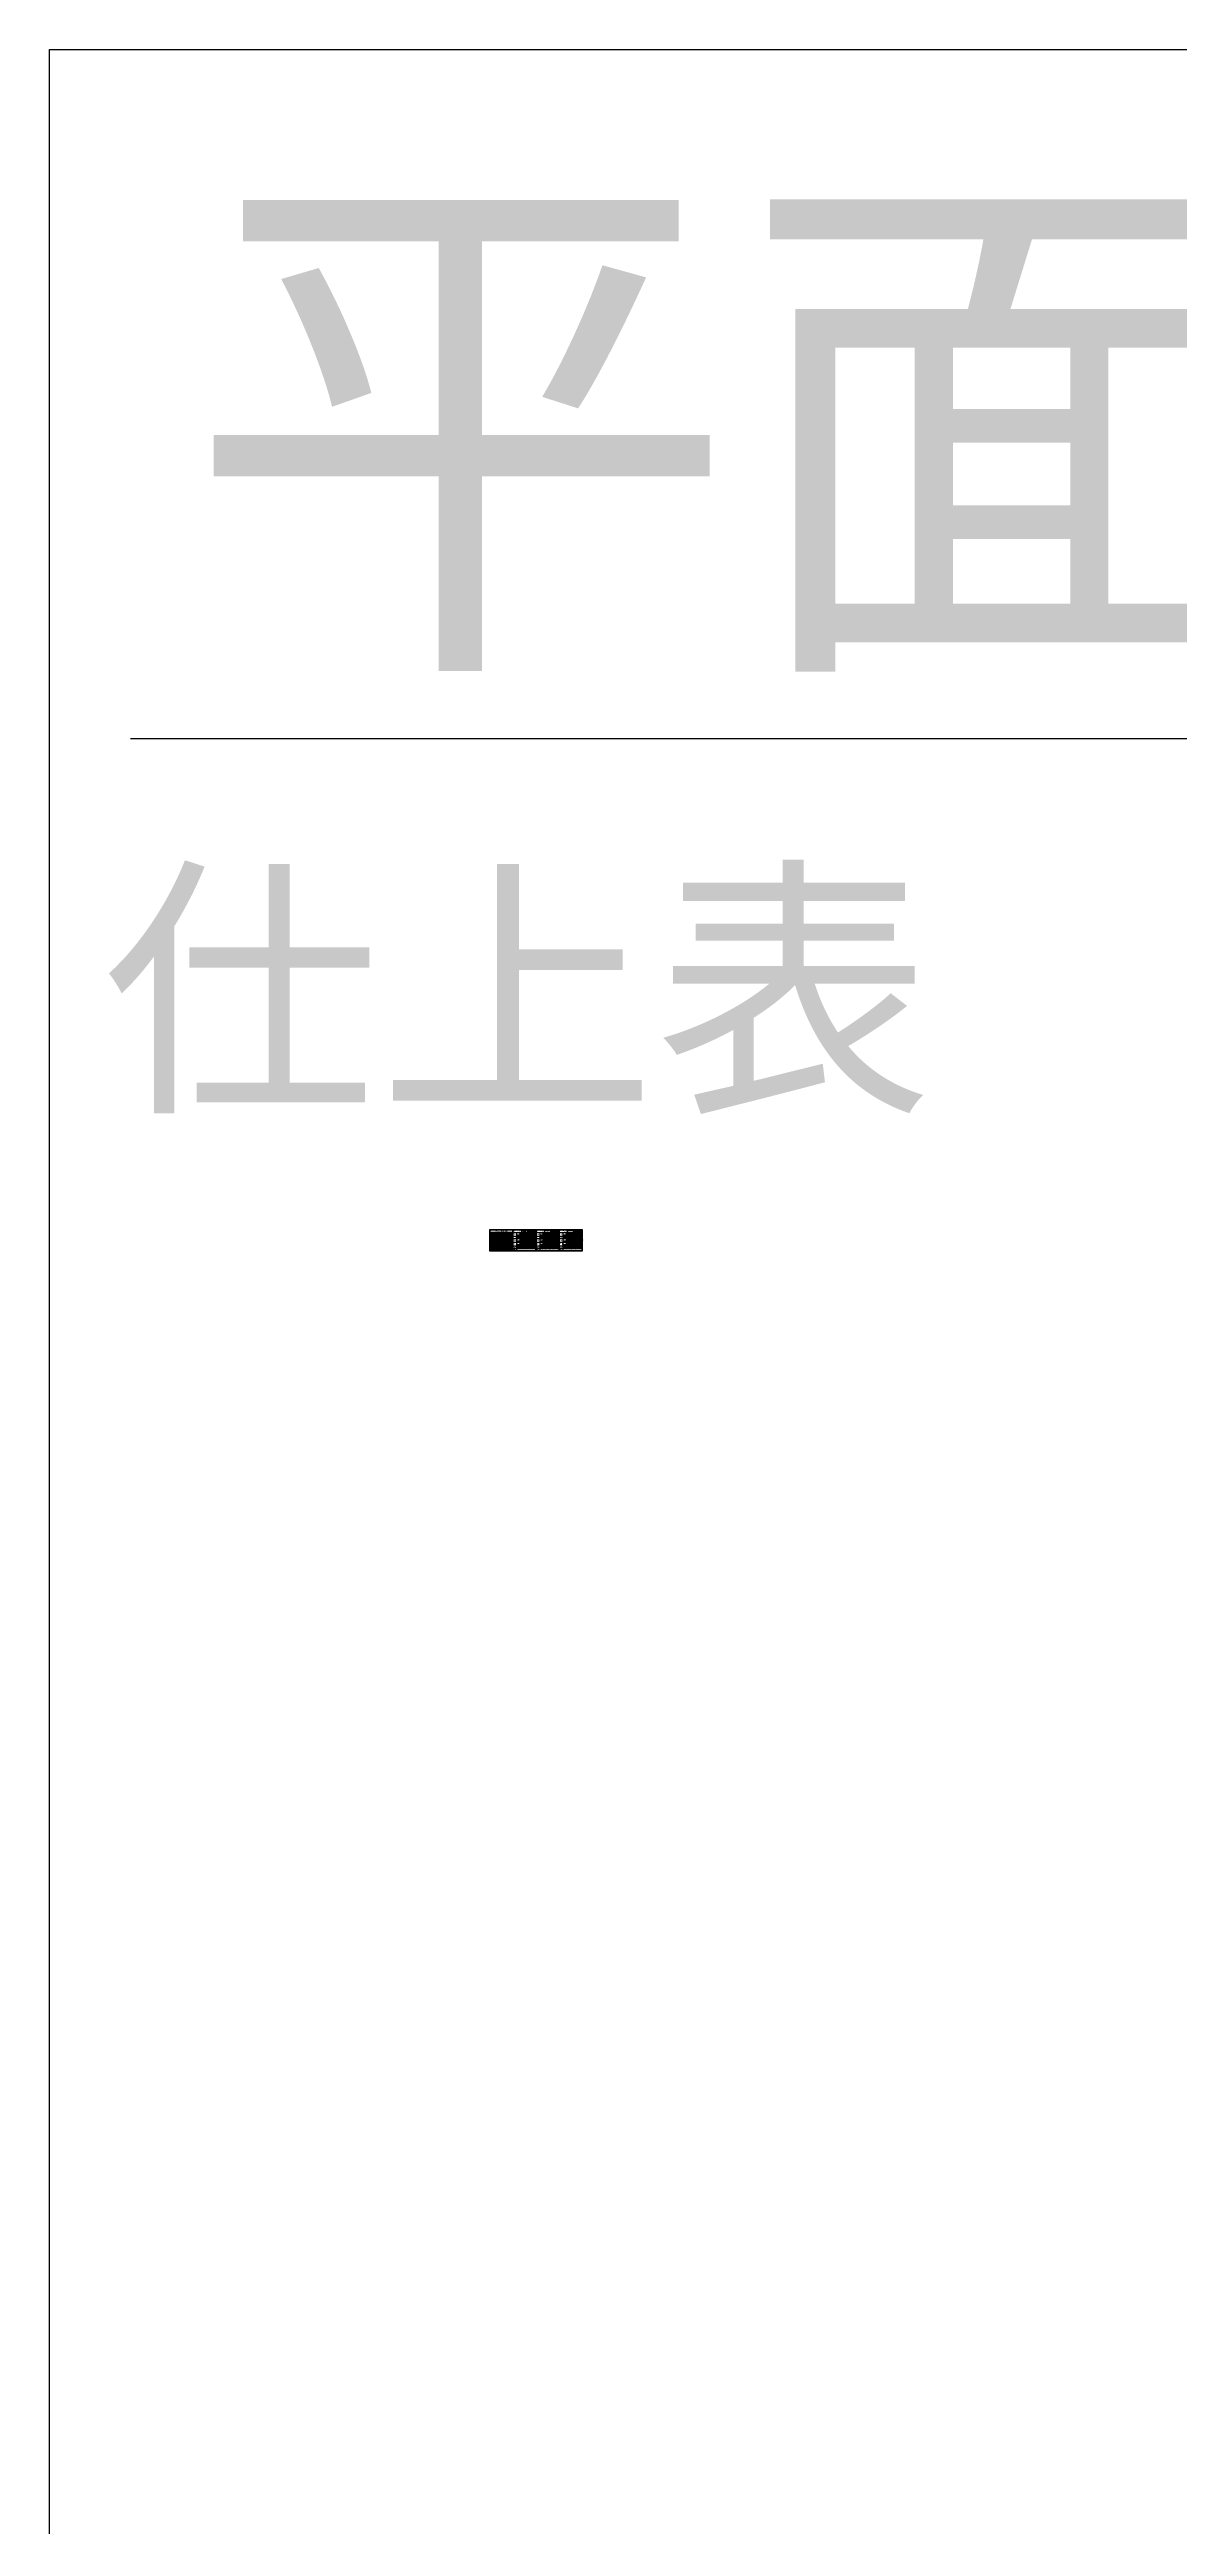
# Model space of a CAD drawing. Header units: millimetres. Extents: x -67913 to 128525, y -54442 to 63422.
# Drawn here: x -67913 to -65126, y -36110 to -30000 of the extents above; entities that cross this region are included whole.
import ezdxf
from ezdxf.enums import TextEntityAlignment as Align

# ---------------------------------------------------------------- set-up
doc = ezdxf.new("R2010")
doc.units = ezdxf.units.MM
doc.header["$LTSCALE"] = 500
doc.layers.get('0').update_dxf_attribs({"plot": 0})
doc.layers.add('000Waku', color=3, linetype='Continuous')
doc.layers.add('391KigoS9', color=8, linetype='Continuous')
doc.layers.add('HOJO', color=211, linetype='Continuous', plot=False)
doc.styles.get("Standard").update_dxf_attribs({"font": 'simplex.shx', "width": 0.7, "bigfont": 'extfont2.shx'})
doc.styles.add('ｺﾞｼｯｸ', font='MS Gothic.ttf')

# ---------------------------------------------------------------- blocks, each defined once
blk = doc.blocks.new('仕上表-A')
at = {"color": 0, "linetype": 'ByBlock', "lineweight": -2}
for p, q in [((0, 45), (55, 45)), ((0, 36), (55, 36)), ((0, 30), (55, 30)), ((0, 21), (55, 21)), ((0, 12), (55, 12)), ((0, 6), (55, 6)), ((8, 45), (8, 0)), ((8, 39), (55, 39)), ((8, 33), (55, 33)), ((8, 24), (55, 24)), ((8, 15), (55, 15)), ((8, 9), (55, 9)), ((16, 45), (16, 36)), ((16, 42), (55, 42)), ((16, 30), (16, 12)), ((16, 27), (55, 27)), ((16, 18), (55, 18)), ((20, 51), (20, 45)), ((34, 51), (34, 45)), ((34, 48), (55, 48))]:
    blk.add_line(p, q, dxfattribs=at)
at = {"color": 7, "linetype": 'ByBlock', "lineweight": -2}
blk.add_lwpolyline([(55, 0), (0, 0), (0, 51), (55, 51)], close=True, dxfattribs=at)
at = {"color": 0, "linetype": 'ByBlock', "lineweight": -2}
for s, height, p in [('廻縁', 2.5, (4, 9)), ('特記', 2.5, (4, 3)), ('天井', 2.5, (4, 16.5)), ('巾木', 2.5, (4, 33)), ('床', 2.5, (4, 40.5)), ('壁', 2.5, (4, 25.5)), ('仕上', 2, (12, 42)), ('下地', 2, (12, 37.5)), ('仕上', 2, (12, 27)), ('下地', 2, (12, 22.5)), ('仕上', 2, (12, 18)), ('下地', 2, (12, 13.5))]:
    blk.add_text(s, height=height, dxfattribs=at).set_placement(p, align=Align.MIDDLE)
at = {"color": 0, "linetype": 'ByBlock', "lineweight": -2, "width": 0.6}
for s, p in [('躯体レベル', (34.5, 49.5)), ('仕上レベル', (34.5, 46.5))]:
    blk.add_text(s, height=1.5, dxfattribs=at).set_placement(p, align=Align.MIDDLE_LEFT)
at = {"color": 0, "linetype": 'ByBlock', "lineweight": -2}
blk.add_attdef('室名', text='', height=2.5, dxfattribs=at).set_placement((10, 48), align=Align.MIDDLE)
for tag, width, p in [('廻縁仕上', 0.7, (9, 10.5)), ('廻縁品番等', 0.7, (9, 7.5)), ('特記事項', 0.7, (9, 4.5)), ('特記事項', 0.7, (9, 1.5)), ('巾木仕上', 0.7, (9, 34.5)), ('巾木品番等', 0.7, (9, 31.5)), ('床仕上', 0.7, (17, 43.5)), ('床品番等', 0.7, (17, 40.5)), ('床下地', 0.7, (17, 37.5)), ('壁仕上', 0.7, (17, 28.5)), ('壁品番等', 0.7, (17, 25.5)), ('壁下地', 0.7, (17, 22.5)), ('天井仕上', 0.7, (17, 19.5)), ('天井品番等', 0.7, (17, 16.5)), ('天井下地', 0.7, (17, 13.5)), ('CH', 0.6, (21, 49.5)), ('CH', 0.6, (21, 46.5))]:
    blk.add_attdef(tag, text='', height=2, dxfattribs=dict(at, width=width)).set_placement(p, align=Align.MIDDLE_LEFT)
at = {"color": 0, "linetype": 'ByBlock', "lineweight": -2, "width": 0.6}
for tag, p in [('躯体ﾚﾍﾞﾙ', (54, 49.5)), ('仕上ﾚﾍﾞﾙ', (54, 46.5))]:
    blk.add_attdef(tag, text='', height=2, dxfattribs=at).set_placement(p, align=Align.MIDDLE_RIGHT)
blk = doc.blocks.new('共有外部参照')
at = {"layer": '391KigoS9'}
for p, q in [((-66771.1575, -32917.9625), (-66826.1575, -32917.9625)), ((-66771.1575, -32920.9625), (-66826.1575, -32920.9625)), ((-66771.1575, -32923.9625), (-66826.1575, -32923.9625)), ((-66771.1575, -32926.9625), (-66826.1575, -32926.9625)), ((-66771.1575, -32929.9625), (-66826.1575, -32929.9625)), ((-66771.1575, -32932.9625), (-66826.1575, -32932.9625)), ((-66815.1575, -32917.9625), (-66815.1575, -32962.9625)), ((-66771.1575, -32935.9625), (-66826.1575, -32935.9625)), ((-66771.1575, -32938.9625), (-66826.1575, -32938.9625)), ((-66771.1575, -32941.9625), (-66826.1575, -32941.9625)), ((-66771.1575, -32944.9625), (-66826.1575, -32944.9625)), ((-66771.1575, -32947.9625), (-66826.1575, -32947.9625)), ((-66771.1575, -32950.9625), (-66826.1575, -32950.9625)), ((-66771.1575, -32953.9625), (-66826.1575, -32953.9625)), ((-66771.1575, -32956.9625), (-66826.1575, -32956.9625)), ((-66771.1575, -32959.9625), (-66826.1575, -32959.9625))]:
    blk.add_line(p, q, dxfattribs=at)
at = {"layer": '391KigoS9', "color": 7}
blk.add_lwpolyline([(-66826.1575, -32911.9625), (-66771.1575, -32911.9625), (-66771.1575, -32962.9625), (-66826.1575, -32962.9625)], close=True, dxfattribs=at)
at = {"layer": 'HOJO'}
blk.add_line((-67713.3333, -31700), (-62159.909, -31700), dxfattribs=at)
for points in [[(-67913.3333, -30000), (-50313.3333, -30000), (-50313.3333, -54441.8305), (-67913.3333, -54441.8305)], [(-66827.1575, -32910.9625), (-66770.1575, -32910.9625), (-66770.1575, -32963.9625), (-66827.1575, -32963.9625)], [(-66770.1575, -32910.9625), (-66713.1575, -32910.9625), (-66713.1575, -32963.9625), (-66770.1575, -32963.9625)], [(-66713.1575, -32910.9625), (-66656.1575, -32910.9625), (-66656.1575, -32963.9625), (-66713.1575, -32963.9625)], [(-66656.1575, -32910.9625), (-66599.1575, -32910.9625), (-66599.1575, -32963.9625), (-66656.1575, -32963.9625)]]:
    blk.add_lwpolyline(points, close=True, dxfattribs=at)
at = {"layer": '391KigoS9'}
ref = blk.add_blockref('仕上表-A', (-66769.1575, -32962.9625), dxfattribs=at)
ref.add_attrib('室名', '食堂（東側）', dxfattribs={"layer": '0', "color": 0, "linetype": 'ByBlock', "lineweight": -2, "height": 2.5}).set_placement((-66759.1575, -32914.9625), align=Align.MIDDLE)
ref.add_attrib('CH', 'CH=3,150', dxfattribs={"layer": '0', "color": 0, "linetype": 'ByBlock', "lineweight": -2, "height": 2, "width": 0.6}).set_placement((-66748.1575, -32913.4625), align=Align.MIDDLE_LEFT)
ref.add_attrib('CH', 'CH=7,700', dxfattribs={"layer": '0', "color": 0, "linetype": 'ByBlock', "lineweight": -2, "height": 2, "width": 0.6}).set_placement((-66748.1575, -32916.4625), align=Align.MIDDLE_LEFT)
ref.add_attrib('躯体ﾚﾍﾞﾙ', 'FL-60', dxfattribs={"layer": '0', "color": 0, "linetype": 'ByBlock', "lineweight": -2, "height": 2, "width": 0.6}).set_placement((-66715.1575, -32913.4625), align=Align.MIDDLE_RIGHT)
ref.add_attrib('仕上ﾚﾍﾞﾙ', 'FL%%p0・+320・+800', dxfattribs={"layer": '0', "color": 0, "linetype": 'ByBlock', "lineweight": -2, "height": 2, "width": 0.45}).set_placement((-66715.1575, -32916.4625), align=Align.MIDDLE_RIGHT)
ref.add_attrib('床仕上', '無釉タイル', dxfattribs={"layer": '0', "color": 0, "linetype": 'ByBlock', "lineweight": -2, "height": 2, "width": 0.7}).set_placement((-66752.1575, -32919.4625), align=Align.MIDDLE_LEFT)
ref.add_attrib('床品番等', '既設テラータイル張りの上薄膜モルタル塗', dxfattribs={"layer": '0', "color": 0, "linetype": 'ByBlock', "lineweight": -2, "height": 2, "width": 0.7}).set_placement((-66752.1575, -32922.4625), align=Align.MIDDLE_LEFT)
ref.add_attrib('床下地', '鋼製床組+構造用合板 t15、コンクリート', dxfattribs={"layer": '0', "color": 0, "linetype": 'ByBlock', "lineweight": -2, "height": 2, "width": 0.7}).set_placement((-66752.1575, -32925.4625), align=Align.MIDDLE_LEFT)
ref.add_attrib('巾木仕上', '不陸調整の上 樹脂巾木 H40', dxfattribs={"layer": '0', "color": 0, "linetype": 'ByBlock', "lineweight": -2, "height": 2, "width": 0.7}).set_placement((-66760.1575, -32928.4625), align=Align.MIDDLE_LEFT)
ref.add_attrib('壁仕上', 'GB-Rt12.5下地EP+吸音ルーバー', dxfattribs={"layer": '0', "color": 0, "linetype": 'ByBlock', "lineweight": -2, "height": 2, "width": 0.7}).set_placement((-66752.1575, -32934.4625), align=Align.MIDDLE_LEFT)
ref.add_attrib('壁品番等', '既設GB-Rt12下地ラフトンジャンボ吹付一部50角タイル張り', dxfattribs={"layer": '0', "color": 0, "linetype": 'ByBlock', "lineweight": -2, "height": 2, "width": 0.52}).set_placement((-66752.1575, -32937.4625), align=Align.MIDDLE_LEFT)
ref.add_attrib('壁下地', '軽量鉄骨', dxfattribs={"layer": '0', "color": 0, "linetype": 'ByBlock', "lineweight": -2, "height": 2, "width": 0.7}).set_placement((-66752.1575, -32940.4625), align=Align.MIDDLE_LEFT)
ref.add_attrib('天井仕上', 'GB-Rt12.5下地EP+吸音ルーバー', dxfattribs={"layer": '0', "color": 0, "linetype": 'ByBlock', "lineweight": -2, "height": 2, "width": 0.7}).set_placement((-66752.1575, -32943.4625), align=Align.MIDDLE_LEFT)
ref.add_attrib('天井品番等', 'GB-Rt12.5下地+リブDR t19、DR t9.0貼分け', dxfattribs={"layer": '0', "color": 0, "linetype": 'ByBlock', "lineweight": -2, "height": 2, "width": 0.6}).set_placement((-66752.1575, -32946.4625), align=Align.MIDDLE_LEFT)
ref.add_attrib('天井下地', '軽量鉄骨', dxfattribs={"layer": '0', "color": 0, "linetype": 'ByBlock', "lineweight": -2, "height": 2, "width": 0.7}).set_placement((-66752.1575, -32949.4625), align=Align.MIDDLE_LEFT)
ref.add_attrib('廻縁仕上', '塩ビ製', dxfattribs={"layer": '0', "color": 0, "linetype": 'ByBlock', "lineweight": -2, "height": 2, "width": 0.7}).set_placement((-66760.1575, -32952.4625), align=Align.MIDDLE_LEFT)
ref.add_attrib('特記事項', '-', dxfattribs={"layer": '0', "color": 0, "linetype": 'ByBlock', "lineweight": -2, "height": 2, "width": 0.7}).set_placement((-66760.1575, -32958.4625), align=Align.MIDDLE_LEFT)
ref = blk.add_blockref('仕上表-A', (-66712.1575, -32962.9625), dxfattribs=at)
ref.add_attrib('室名', '食堂（西側）', dxfattribs={"layer": '0', "color": 0, "linetype": 'ByBlock', "lineweight": -2, "height": 2.5}).set_placement((-66702.1575, -32914.9625), align=Align.MIDDLE)
ref.add_attrib('CH', 'CH=3,150', dxfattribs={"layer": '0', "color": 0, "linetype": 'ByBlock', "lineweight": -2, "height": 2, "width": 0.6}).set_placement((-66691.1575, -32913.4625), align=Align.MIDDLE_LEFT)
ref.add_attrib('躯体ﾚﾍﾞﾙ', 'FL-60', dxfattribs={"layer": '0', "color": 0, "linetype": 'ByBlock', "lineweight": -2, "height": 2, "width": 0.6}).set_placement((-66658.1575, -32913.4625), align=Align.MIDDLE_RIGHT)
ref.add_attrib('仕上ﾚﾍﾞﾙ', 'FL%%P0', dxfattribs={"layer": '0', "color": 0, "linetype": 'ByBlock', "lineweight": -2, "height": 2, "width": 0.6}).set_placement((-66658.1575, -32916.4625), align=Align.MIDDLE_RIGHT)
ref.add_attrib('床仕上', '既設テラータイル張りの上薄膜モルタル塗', dxfattribs={"layer": '0', "color": 0, "linetype": 'ByBlock', "lineweight": -2, "height": 2, "width": 0.7}).set_placement((-66695.1575, -32919.4625), align=Align.MIDDLE_LEFT)
ref.add_attrib('床品番等', 'レベル調整モルタルの上磁器質タイル ', dxfattribs={"layer": '0', "color": 0, "linetype": 'ByBlock', "lineweight": -2, "height": 2, "width": 0.7}).set_placement((-66695.1575, -32922.4625), align=Align.MIDDLE_LEFT)
ref.add_attrib('床下地', 'コンクリート', dxfattribs={"layer": '0', "color": 0, "linetype": 'ByBlock', "lineweight": -2, "height": 2, "width": 0.7}).set_placement((-66695.1575, -32925.4625), align=Align.MIDDLE_LEFT)
ref.add_attrib('巾木仕上', '不陸調整の上 樹脂巾木 H40', dxfattribs={"layer": '0', "color": 0, "linetype": 'ByBlock', "lineweight": -2, "height": 2, "width": 0.7}).set_placement((-66703.1575, -32928.4625), align=Align.MIDDLE_LEFT)
ref.add_attrib('壁仕上', '吸音ルーバー', dxfattribs={"layer": '0', "color": 0, "linetype": 'ByBlock', "lineweight": -2, "height": 2, "width": 0.7}).set_placement((-66695.1575, -32934.4625), align=Align.MIDDLE_LEFT)
ref.add_attrib('壁品番等', '既設GB-Rt12下地ラフトンジャンボ吹付一部50角タイル張り', dxfattribs={"layer": '0', "color": 0, "linetype": 'ByBlock', "lineweight": -2, "height": 2, "width": 0.52}).set_placement((-66695.1575, -32937.4625), align=Align.MIDDLE_LEFT)
ref.add_attrib('壁下地', '軽量鉄骨', dxfattribs={"layer": '0', "color": 0, "linetype": 'ByBlock', "lineweight": -2, "height": 2, "width": 0.7}).set_placement((-66695.1575, -32940.4625), align=Align.MIDDLE_LEFT)
ref.add_attrib('天井仕上', 'DR t12', dxfattribs={"layer": '0', "color": 0, "linetype": 'ByBlock', "lineweight": -2, "height": 2, "width": 0.7}).set_placement((-66695.1575, -32943.4625), align=Align.MIDDLE_LEFT)
ref.add_attrib('天井品番等', 'GB-Rt12.5下地EP+吸音ルーバー', dxfattribs={"layer": '0', "color": 0, "linetype": 'ByBlock', "lineweight": -2, "height": 2, "width": 0.7}).set_placement((-66695.1575, -32946.4625), align=Align.MIDDLE_LEFT)
ref.add_attrib('天井下地', '軽量鉄骨', dxfattribs={"layer": '0', "color": 0, "linetype": 'ByBlock', "lineweight": -2, "height": 2, "width": 0.7}).set_placement((-66695.1575, -32949.4625), align=Align.MIDDLE_LEFT)
ref.add_attrib('廻縁仕上', '塩ビ製', dxfattribs={"layer": '0', "color": 0, "linetype": 'ByBlock', "lineweight": -2, "height": 2, "width": 0.7}).set_placement((-66703.1575, -32952.4625), align=Align.MIDDLE_LEFT)
ref.add_attrib('特記事項', 'カウンター、四方枠・三方枠再塗装、ストリングスカーテン', dxfattribs={"layer": '0', "color": 0, "linetype": 'ByBlock', "lineweight": -2, "height": 2, "width": 0.7}).set_placement((-66703.1575, -32958.4625), align=Align.MIDDLE_LEFT)
ref.add_attrib('特記事項', '+埋込カーテンレール、アルミルーバー+ロールスクリーン', dxfattribs={"layer": '0', "color": 0, "linetype": 'ByBlock', "lineweight": -2, "height": 2, "width": 0.7}).set_placement((-66703.1575, -32961.4625), align=Align.MIDDLE_LEFT)
ref = blk.add_blockref('仕上表-A', (-66655.1575, -32962.9625), dxfattribs=at)
ref.add_attrib('室名', '食堂（ホール）', dxfattribs={"layer": '0', "color": 0, "linetype": 'ByBlock', "lineweight": -2, "height": 2.5}).set_placement((-66645.1575, -32914.9625), align=Align.MIDDLE)
ref.add_attrib('CH', 'CH=3,150', dxfattribs={"layer": '0', "color": 0, "linetype": 'ByBlock', "lineweight": -2, "height": 2, "width": 0.6}).set_placement((-66634.1575, -32913.4625), align=Align.MIDDLE_LEFT)
ref.add_attrib('躯体ﾚﾍﾞﾙ', 'FL-60', dxfattribs={"layer": '0', "color": 0, "linetype": 'ByBlock', "lineweight": -2, "height": 2, "width": 0.6}).set_placement((-66601.1575, -32913.4625), align=Align.MIDDLE_RIGHT)
ref.add_attrib('仕上ﾚﾍﾞﾙ', 'FL%%P0', dxfattribs={"layer": '0', "color": 0, "linetype": 'ByBlock', "lineweight": -2, "height": 2, "width": 0.6}).set_placement((-66601.1575, -32916.4625), align=Align.MIDDLE_RIGHT)
ref.add_attrib('床仕上', '既設テラータイル張りの上薄膜モルタル塗', dxfattribs={"layer": '0', "color": 0, "linetype": 'ByBlock', "lineweight": -2, "height": 2, "width": 0.7}).set_placement((-66638.1575, -32919.4625), align=Align.MIDDLE_LEFT)
ref.add_attrib('床下地', 'コンクリート', dxfattribs={"layer": '0', "color": 0, "linetype": 'ByBlock', "lineweight": -2, "height": 2, "width": 0.7}).set_placement((-66638.1575, -32925.4625), align=Align.MIDDLE_LEFT)
ref.add_attrib('巾木仕上', '不陸調整の上 樹脂巾木 H40', dxfattribs={"layer": '0', "color": 0, "linetype": 'ByBlock', "lineweight": -2, "height": 2, "width": 0.7}).set_placement((-66646.1575, -32928.4625), align=Align.MIDDLE_LEFT)
ref.add_attrib('壁仕上', '木パネル', dxfattribs={"layer": '0', "color": 0, "linetype": 'ByBlock', "lineweight": -2, "height": 2, "width": 0.7}).set_placement((-66638.1575, -32934.4625), align=Align.MIDDLE_LEFT)
ref.add_attrib('壁品番等', '既設GB-Rt12下地ラフトンジャンボ吹付一部50角タイル張り', dxfattribs={"layer": '0', "color": 0, "linetype": 'ByBlock', "lineweight": -2, "height": 2, "width": 0.52}).set_placement((-66638.1575, -32937.4625), align=Align.MIDDLE_LEFT)
ref.add_attrib('壁下地', '軽量鉄骨', dxfattribs={"layer": '0', "color": 0, "linetype": 'ByBlock', "lineweight": -2, "height": 2, "width": 0.7}).set_placement((-66638.1575, -32940.4625), align=Align.MIDDLE_LEFT)
ref.add_attrib('天井仕上', 'DR t12', dxfattribs={"layer": '0', "color": 0, "linetype": 'ByBlock', "lineweight": -2, "height": 2, "width": 0.7}).set_placement((-66638.1575, -32943.4625), align=Align.MIDDLE_LEFT)
ref.add_attrib('天井品番等', 'GB-Rt12.5下地EP+吸音ルーバー', dxfattribs={"layer": '0', "color": 0, "linetype": 'ByBlock', "lineweight": -2, "height": 2, "width": 0.7}).set_placement((-66638.1575, -32946.4625), align=Align.MIDDLE_LEFT)
ref.add_attrib('天井下地', '軽量鉄骨', dxfattribs={"layer": '0', "color": 0, "linetype": 'ByBlock', "lineweight": -2, "height": 2, "width": 0.7}).set_placement((-66638.1575, -32949.4625), align=Align.MIDDLE_LEFT)
ref.add_attrib('廻縁仕上', '-', dxfattribs={"layer": '0', "color": 0, "linetype": 'ByBlock', "lineweight": -2, "height": 2, "width": 0.7}).set_placement((-66646.1575, -32952.4625), align=Align.MIDDLE_LEFT)
ref.add_attrib('特記事項', '手洗いカウンター（設備工事）・鏡', dxfattribs={"layer": '0', "color": 0, "linetype": 'ByBlock', "lineweight": -2, "height": 2, "width": 0.7}).set_placement((-66646.1575, -32958.4625), align=Align.MIDDLE_LEFT)
for s, width, p in [('GB-R', 0.6, (-66825.1575, -32922.4625)), ('GB-R-H', 0.6, (-66825.1575, -32925.4625)), ('GB-S', 0.6, (-66825.1575, -32928.4625)), ('GB-F', 0.6, (-66825.1575, -32931.4625)), ('GB-L', 0.6, (-66825.1575, -32934.4625)), ('石膏ボード', 0.8, (-66814.1575, -32922.4625)), ('石膏ラスボード', 0.8, (-66814.1575, -32934.4625)), ('強化石膏ボード', 0.8, (-66814.1575, -32931.4625)), ('普通硬質石膏ボード', 0.8, (-66814.1575, -32925.4625)), ('シージング石膏ボード', 0.8, (-66814.1575, -32928.4625)), ('GB-D', 0.6, (-66825.1575, -32937.4625)), ('GB-NC', 0.6, (-66825.1575, -32940.4625)), ('GB-P', 0.6, (-66825.1575, -32943.4625)), ('GB-PD', 0.6, (-66825.1575, -32946.4625)), ('GB-R-Hc', 0.6, (-66825.1575, -32949.4625)), ('K', 0.6, (-66825.1575, -32952.4625)), ('KB', 0.6, (-66825.1575, -32955.4625)), ('RB', 0.6, (-66825.1575, -32958.4625)), ('化粧石膏ボード', 0.8, (-66814.1575, -32937.4625)), ('化粧石膏吸音ボード', 0.8, (-66814.1575, -32946.4625)), ('化粧けい酸カルシウム板', 0.8, (-66814.1575, -32955.4625)), ('不燃積層石膏ボード、不燃化粧石膏ボード', 0.8, (-66814.1575, -32940.4625)), ('吸音あなあき石膏ボード', 0.8, (-66814.1575, -32943.4625)), ('吸放湿石膏ボード', 0.8, (-66814.1575, -32949.4625)), ('けい酸カルシウム板', 0.8, (-66814.1575, -32952.4625)), ('ロックウール吸音板', 0.8, (-66814.1575, -32958.4625))]:
    blk.add_text(s, height=2, dxfattribs=dict(at, width=width)).set_placement(p, align=Align.MIDDLE_LEFT)
at = {"layer": '391KigoS9', "style": 'ｺﾞｼｯｸ'}
for s, height, p in [('略号', 2, (-66820.6575, -32919.4625)), ('ボード略号凡例', 3, (-66798.6575, -32914.9625)), ('内\u3000容', 2, (-66793.1575, -32919.4625))]:
    blk.add_text(s, height=height, dxfattribs=at).set_placement(p, align=Align.MIDDLE)
at = {"layer": '391KigoS9', "width": 0.52}
for p in [(-66726.0317, -32941.3754), (-66669.0317, -32941.3754), (-66612.0317, -32941.3754)]:
    blk.add_text('の上薄膜モルタル塗', height=2, dxfattribs=at).set_placement(p)
at = {"layer": 'HOJO', "style": 'ｺﾞｼｯｸ'}
for s, height, p in [('平面詳細図', 1000, (-64169.1591, -30925.5318)), ('仕上表', 500, (-66759.3838, -32321.5233))]:
    blk.add_text(s, height=height, dxfattribs=at).set_placement(p, align=Align.MIDDLE_CENTER)

msp = doc.modelspace()

# ---------------------------------------------------------------- block references
at = {"layer": '000Waku'}
msp.add_blockref('共有外部参照', (0, 0), dxfattribs=at)

doc.saveas('drawing.dxf')
